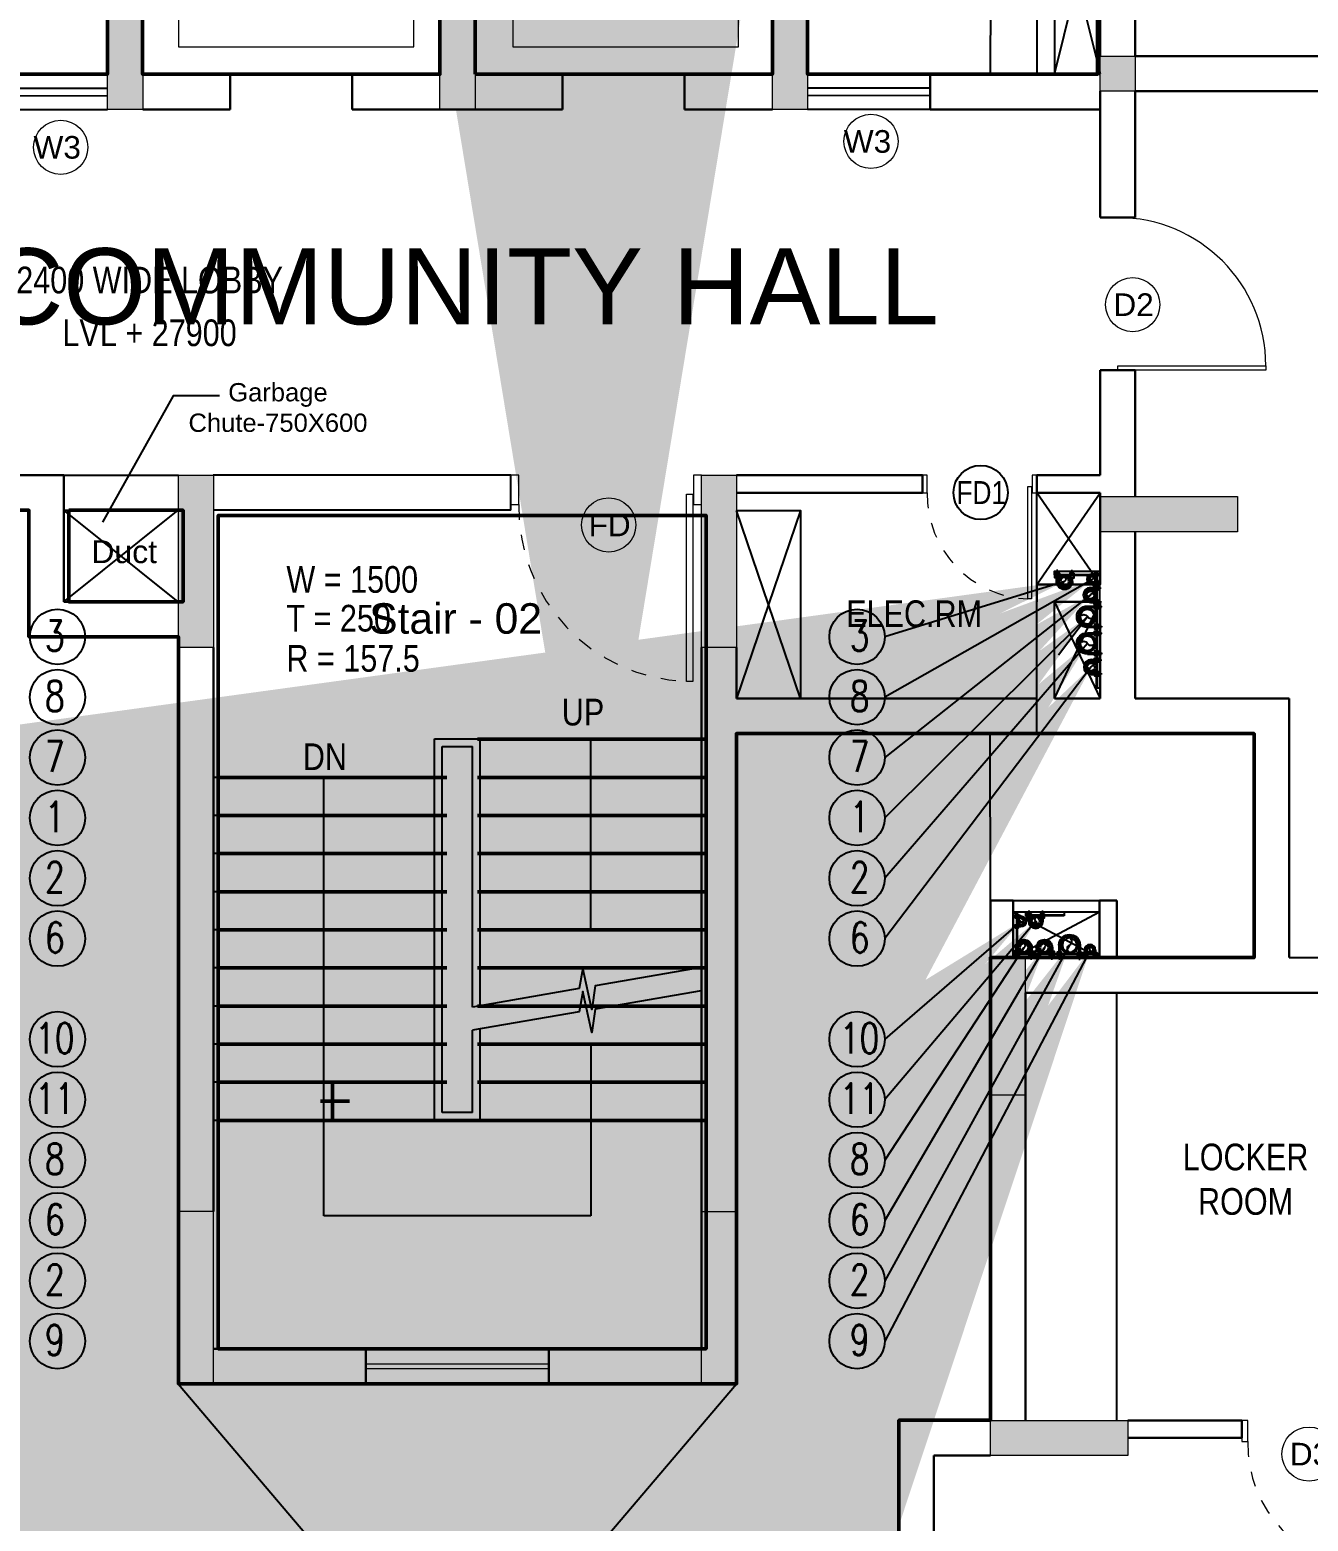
# Model space of a CAD drawing. Header units: inches. Extents: x 0 to 429, y 0 to 146.
# Drawn here: x 295.3 to 303.69, y 108.29 to 118.07 of the extents above; entities that cross this region are included whole.
import ezdxf
from ezdxf.enums import TextEntityAlignment as Align

# ---------------------------------------------------------------- set-up
doc = ezdxf.new("R2010")
doc.units = ezdxf.units.IN
doc.header["$MEASUREMENT"] = 0
doc.linetypes.add('Xr-4BHK-A-B-Tenth Floor-Sub$0$HIDDEN', pattern=[0.375, 0.25, -0.125])
for name, color, linetype, lineweight in [('FLOOR09', 7, 'Continuous', 50), ('XR-4BHK-A-B-TENTH SUB$0$COL', 1, 'Continuous', 0), ('XR-4BHK-A-B-TENTH SUB$0$COL HATCH', 9, 'Continuous', 0), ('XR-4BHK-A-B-TENTH SUB$0$DOOR', 34, 'Continuous', 20), ('XR-4BHK-A-B-TENTH SUB$0$DOORS N WINS', 34, 'Continuous', 9), ('XR-4BHK-A-B-TENTH SUB$0$STEPS', 253, 'Continuous', 9), ('XR-4BHK-A-B-TENTH SUB$0$WALL', 7, 'Continuous', 30), ('XR-4BHK-A-B-TENTH SUB$0$WIN', 4, 'Continuous', 9), ('XR-4BHK-A-B-TENTH SUB$0$WINDOW', 4, 'Continuous', 15)]:
    doc.layers.add(name, color=color, linetype=linetype, lineweight=lineweight)
doc.layers.add('XR-4BHK-A-B-TENTH SUB$0$BALCONY', color=6, linetype='Continuous')
doc.layers.add('XR-4BHK-A-B-TENTH SUB$0$ELE', color=4, linetype='Continuous')
doc.styles.get("Standard").update_dxf_attribs({"font": 'arial.ttf'})
doc.styles.add('Xr-4BHK-A-B-Ground-Sub$0$DIM', font='arial.ttf')
doc.styles.add('Xr-4BHK-A-B-Tenth Floor-Sub$0$$0$DIM', font='arial.ttf', dxfattribs={"height": 4})
doc.styles.add('Xr-4BHK-A-B-Tenth Floor-Sub$0$$1$Standard', font='arial.ttf')
doc.styles.add('Xr-4BHK-A-B-Tenth Floor-Sub$0$AUDIT_D_080506184754-0', font='romans.shx')
doc.styles.add('Xr-4BHK-A-B-Tenth Floor-Sub$0$DIM', font='arial.ttf')
doc.styles.add('Xr-4BHK-A-B-Tenth Floor-Sub$0$Standard', font='ARIALN.TTF')
doc.dimstyles.new('Xr-4BHK-A-B-Tenth Floor-Sub$0$125', dxfattribs={"dimtxt": 150, "dimasz": 75, "dimexe": 50, "dimexo": 50, "dimgap": 60, "dimtad": 1, "dimdec": 0, "dimrnd": 5, "dimdsep": 46, "dimtxsty": 'Xr-4BHK-A-B-Tenth Floor-Sub$0$Standard', "dimblk": 'Xr-4BHK-A-B-Tenth Floor-Sub$0$_ArchTick', "dimcen": 50, "dimdle": 50, "dimclrd": 256, "dimclre": 256, "dimclrt": 3, "dimaunit": 1, "dimadec": 4, "dimazin": 0, "dimtfac": 1, "dimtdec": 0, "dimtmove": 2, "dimatfit": 0, "dimfxl": 1, "dimarcsym": 0})
doc.dimstyles.new('Xr-4BHK-A-B-Tenth Floor-Sub$0$DIM 75', dxfattribs={"dimtxt": 75, "dimasz": 75, "dimexe": 0.18, "dimexo": 0.0625, "dimgap": 0.09, "dimtad": 0, "dimtih": 1, "dimtoh": 1, "dimdec": 0, "dimzin": 0, "dimdsep": 46, "dimtxsty": 'Xr-4BHK-A-B-Tenth Floor-Sub$0$Standard', "dimcen": 0.09, "dimclrd": 256, "dimclre": 256, "dimclrt": 256, "dimadec": 0, "dimazin": 0, "dimtfac": 1, "dimtdec": 0, "dimtofl": 0, "dimtmove": 0, "dimatfit": 3, "dimfxl": 1, "dimtolj": 1, "dimtzin": 0, "dimarcsym": 0})

# ---------------------------------------------------------------- blocks, each defined once
blk = doc.blocks.new('Xr-4BHK-A-B-Tenth Floor-Sub$0$unit 4')
for p, q in [((143151.7, 5526.9), (144366.2, 5526.9)), ((143151.7, 5411.9), (144366.2, 5411.9))]:
    blk.add_line(p, q)
at = {"layer": 'XR-4BHK-A-B-TENTH SUB$0$BALCONY', "ltscale": 1000}
blk.add_line((143151.7, 5107.4), (144366.4, 5106.5), dxfattribs=at)
at = {"layer": 'XR-4BHK-A-B-TENTH SUB$0$ELE'}
for p, q in [((143151.7, 5526.9), (144361.7, 5826.9)), ((144366.2, 5526.9), (143151.7, 5826.9))]:
    blk.add_line(p, q, dxfattribs=at)
at = {"layer": 'XR-4BHK-A-B-TENTH SUB$0$WALL'}
for p, q in [((144476.7, 6056.9), (144476.7, 8901.9)), ((144246.7, 6056.9), (144246.7, 8786.9)), ((142921.7, 6056.9), (144246.7, 6056.9)), ((143151.7, 5826.9), (144246.7, 5826.9))]:
    blk.add_line(p, q, dxfattribs=at)
blk = doc.blocks.new('Xr-4BHK-A-B-Tenth Floor-Sub$0$DOOR 750')
blk.add_lwpolyline([(725, 0), (704.3, 0), (704.3, 704.3), (725, 704.3)], close=True)
blk.add_arc((704.3, 0), 704.3, 90, 180)
blk = doc.blocks.new('Xr-4BHK-A-B-Tenth Floor-Sub$0$d-750')
at = {"layer": 'XR-4BHK-A-B-TENTH SUB$0$DOOR'}
for p, q in [((0, 718.7), (0, 750)), ((0, 750), (115, 750)), ((115, 718.7), (0, 718.7)), ((115, 750), (115, 718.7)), ((0, 0), (0, 31.2)), ((0, 31.2), (115, 31.2)), ((115, 31.2), (115, 0)), ((115, 0), (0, 0))]:
    blk.add_line(p, q, dxfattribs=at)
blk.add_lwpolyline([(73.9, 34.2), (811.3, 34.2), (811.3, 59.2), (73.9, 59.2)], close=True, dxfattribs=at)
at = {"layer": 'XR-4BHK-A-B-TENTH SUB$0$DOOR', "color": 8, "linetype": 'Xr-4BHK-A-B-Tenth Floor-Sub$0$HIDDEN', "extrusion": (0, 0, -1)}
blk.add_ellipse((125, 31.2), major_axis=(218.4, 652.1), ratio=0.99874, start_param=-0.33813, end_param=1.207251, dxfattribs=at)
blk = doc.blocks.new('Xr-4BHK-A-B-Tenth Floor-Sub$0$core typ')
at = {"layer": 'XR-4BHK-A-B-TENTH SUB$0$COL HATCH'}
h = blk.add_hatch(color=256, dxfattribs=at)
h.dxf.hatch_style = 1
h.paths.add_polyline_path([(-4125, 9260.5), (-3894.6, 9260.5), (-3894.6, 8360.5), (-4125, 8360.5)])
h = blk.add_hatch(color=256, dxfattribs=at)
h.dxf.hatch_style = 1
h.paths.add_polyline_path([(-1945, 9260.5), (-1715, 9260.5), (-1715, 8360), (-1945, 8360)])
h = blk.add_hatch(color=256, dxfattribs=at)
h.dxf.hatch_style = 1
h.paths.add_polyline_path([(235, 9260.5), (465, 9260.5), (465, 8360), (235, 8360)])
h = blk.add_hatch(color=256, dxfattribs=at)
h.dxf.hatch_style = 1
h.paths.add_polyline_path([(2385, 8710), (2615, 8710), (2615, 8480), (2385, 8480)])
h = blk.add_hatch(color=256, dxfattribs=at)
h.dxf.hatch_style = 1
h.paths.add_polyline_path([(-3660.4, 5960), (-3430.4, 5960), (-3430.4, 4830), (-3660.4, 4830)])
h = blk.add_hatch(color=256, dxfattribs=at)
h.dxf.hatch_style = 1
h.paths.add_polyline_path([(-230, 5960), (-0.4, 5960), (-0.4, 4830), (-230, 4830)])
h = blk.add_hatch(color=256, dxfattribs=at)
h.dxf.hatch_style = 1
h.paths.add_polyline_path([(-3661.3, 0), (-3430, 0), (-3430, 1130), (-3661.3, 1130)])
h = blk.add_hatch(color=256, dxfattribs=at)
h.dxf.hatch_style = 1
h.paths.add_polyline_path([(-230, 1130), (-0.4, 1130), (-0.4, 0), (-230, 0)])
at = {"layer": 'XR-4BHK-A-B-TENTH SUB$0$COL'}
for points in [[(-4125, 9260.5), (-3894.6, 9260.5), (-3894.6, 8360.5), (-4125, 8360.5)], [(-1945, 9260.5), (-1715, 9260.5), (-1715, 8360), (-1945, 8360)], [(235, 9260.5), (465, 9260.5), (465, 8360), (235, 8360)], [(2385, 8710), (2615, 8710), (2615, 8480), (2385, 8480)], [(-3660.4, 5960), (-3430.4, 5960), (-3430.4, 4830), (-3660.4, 4830)], [(-230, 5960), (-0.4, 5960), (-0.4, 4830), (-230, 4830)], [(-3661.3, 0), (-3430, 0), (-3430, 1130), (-3661.3, 1130)], [(-230, 1130), (-0.4, 1130), (-0.4, 0), (-230, 0)]]:
    blk.add_lwpolyline(points, close=True, dxfattribs=at)
at = {"layer": 'XR-4BHK-A-B-TENTH SUB$0$ELE'}
for p, q in [((-4930, 8590.2), (-4125, 8590.5)), ((1270, 8590.2), (465, 8590.5)), ((-4930, 8500.2), (-4125, 8500.5)), ((-4930, 8450.2), (-4125, 8450.5)), ((1270, 8500.2), (465, 8500.5)), ((1270, 8450.2), (465, 8450.5)), ((-4930, 8360.2), (-4125, 8360.5)), ((1270, 8360.2), (465, 8360.5)), ((-4410.8, 5960.5), (-3660.4, 5960.5)), ((1970, 5244.5), (1969.9, 5845.4)), ((2385, 5244.5), (1969.9, 5845.4)), ((1970, 5244.5), (2385, 5845.4)), ((-4410.8, 5730.5), (-3660.4, 5730.5)), ((-4410.8, 5130.1), (-3660.8, 5730.1)), ((-3660.8, 5130.2), (-4410.8, 5730.1)), ((418.7, 5729.9), (-0.4, 4495.2)), ((418.7, 4495.2), (-0.4, 5729.8))]:
    blk.add_line(p, q, dxfattribs=at)
blk.add_lwpolyline([(-0.4, 5729.8), (418.7, 5729.9), (418.7, 4495.2)], dxfattribs=at)
at = {"layer": 'XR-4BHK-A-B-TENTH SUB$0$STEPS', "ltscale": 1000}
for p, q in [((-2520.4, 8590.5), (-3320.4, 8590.5)), ((-1140.4, 8590.5), (-340.4, 8590.5))]:
    blk.add_line(p, q, dxfattribs=at)
for points in [[(-1467, 11491.1), (-1467, 8770.1), (14, 8770.1), (14, 11491.1)], [(-3660, 10592.1), (-3660, 8770.1), (-2116, 8770.1), (-2116, 10592.1)]]:
    blk.add_lwpolyline(points, close=True, dxfattribs=at)
at = {"layer": 'XR-4BHK-A-B-TENTH SUB$0$WALL'}
for p, q in [((-3895.4, 8590.5), (-3320.4, 8590.5)), ((-3320.4, 8590.5), (-3320.4, 8360.5)), ((-2520.4, 8590.5), (-1945.4, 8590.5)), ((-2520.4, 8590.5), (-2520.4, 8360.5)), ((-1140.4, 8590.5), (-1715.4, 8590.5)), ((-1140.4, 8590.5), (-1140.4, 8360.5)), ((234.6, 8590.5), (-340.4, 8590.5)), ((-340.4, 8590.5), (-340.4, 8360.5)), ((1970, 8590.5), (1270, 8590.2)), ((1270, 8590.2), (1270, 8360.2)), ((2382.4, 8590.5), (2085, 8590.5)), ((2385, 7650.5), (2385, 8480)), ((2615, 7650.5), (2615, 8480)), ((-3894.6, 8360.5), (-3320.4, 8360.5)), ((-1140.4, 8360.5), (-2520.4, 8360.5)), ((235.4, 8360.5), (-340.4, 8360.5)), ((2382.4, 8360.5), (1270, 8360.2)), ((2385, 7650.5), (2615, 7650.5)), ((2385, 6650.5), (2615, 6650.5)), ((2385, 5960.3), (2385, 6650.5)), ((2615, 5820.2), (2615, 6650.5)), ((-6275, 5960.5), (-4410.8, 5960.5)), ((-4410.8, 5130.1), (-4410.8, 5960.5)), ((-0.4, 5960), (1219.9, 5960)), ((1219.9, 5960.3), (1219.9, 5845.3)), ((2385, 5960.3), (1969.9, 5960.3)), ((1969.9, 5960.3), (1969.9, 5845.3)), ((1219.9, 5845), (-0.4, 5845)), ((2385, 5845.4), (1969.9, 5845.3)), ((2385, 5820.2), (2385, 5845.4)), ((1970, 5244.5), (2385, 5244.5)), ((1970, 5129.5), (1970, 5244.5)), ((-4410.8, 5130.1), (-3660.8, 5130.2)), ((2085, 5129.5), (2385, 5129.5)), ((-4640.8, 4900.1), (-3660.8, 4900.2)), ((-3660, 1130), (-3660.4, 4830)), ((-3430, 1130), (-3430.4, 4830)), ((-230.4, 4830), (-230.4, 230)), ((-0.4, 4830), (-0.4, 4495.2)), ((1970, 4495.2), (-0.4, 4495.2)), ((1970, 4265.2), (-0.4, 4265.2)), ((-0.4, 4265.2), (-0.4, 0)), ((-2431.3, 230), (-3431.3, 230)), ((-2431.3, 230), (-2431.3, 0)), ((-230.4, 230), (-1231.3, 230)), ((-1231.3, 230), (-1231.3, 0)), ((-2431.3, 0), (-3430, 0)), ((-1.3, 0), (-1231.3, 0))]:
    blk.add_line(p, q, dxfattribs=at)
at = {"layer": 'XR-4BHK-A-B-TENTH SUB$0$WIN'}
for p, q in [((-2431.3, 130), (-1231.3, 130)), ((-2431.3, 100), (-1231.3, 100))]:
    blk.add_line(p, q, dxfattribs=at)
at = {"layer": 'XR-4BHK-A-B-TENTH SUB$0$WINDOW'}
for p, q in [((-2431.3, 230), (-1231.3, 230)), ((-2431.3, 0), (-1231.3, 0))]:
    blk.add_line(p, q, dxfattribs=at)
at = {"layer": 'XR-4BHK-A-B-TENTH SUB$0$DOOR', "xscale": -1, "rotation": 90.00000005211022}
blk.add_blockref('Xr-4BHK-A-B-Tenth Floor-Sub$0$d-750', (1969.9, 5960), dxfattribs=at)
at = {"layer": 'XR-4BHK-A-B-TENTH SUB$0$DOORS N WINS', "xscale": 1.379310344827849, "yscale": 1.379310344827849, "zscale": 1.379310344827849, "rotation": 270}
blk.add_blockref('Xr-4BHK-A-B-Tenth Floor-Sub$0$DOOR 750', (2500, 7650.5), dxfattribs=at)
blk = doc.blocks.new('Xr-4BHK-A-B-Tenth Floor-Sub$0$unit 3')
at = {"layer": 'XR-4BHK-A-B-TENTH SUB$0$COL HATCH'}
blk.add_hatch(color=256, dxfattribs=at).paths.add_polyline_path([(-9265, 320), (-8364.5, 320), (-8364.5, 89.1), (-9265, 89.1)])
h = blk.add_hatch(color=256, dxfattribs=at)
h.dxf.hatch_style = 1
h.paths.add_polyline_path([(-9985, -3605.5), (-9755, -3605.5), (-9755, -2705), (-9985, -2705)])
h = blk.add_hatch(color=256, dxfattribs=at)
h.dxf.hatch_style = 1
h.paths.add_polyline_path([(-9084.2, -5740.9), (-9084.2, -5970.5), (-9985, -5970.5), (-9985, -5740.9)])
for p, q in [((-9680, -1235), (-9680, -255.7)), ((-9565.4, -1005), (-9565.4, -370.7))]:
    blk.add_line(p, q)
at = {"layer": 'XR-4BHK-A-B-TENTH SUB$0$BALCONY', "ltscale": 1000}
blk.add_line((-9985, -2330.2), (-9985.4, -1235), dxfattribs=at)
at = {"layer": 'XR-4BHK-A-B-TENTH SUB$0$COL'}
for points in [[(-9265, 320), (-8364.5, 320), (-8364.5, 89.1), (-9265, 89.1)], [(-9985, -3605.5), (-9755, -3605.5), (-9755, -2705), (-9985, -2705)], [(-9084.2, -5740.9), (-9084.2, -5970.5), (-9985, -5970.5), (-9985, -5740.9)]]:
    blk.add_lwpolyline(points, close=True, dxfattribs=at)
at = {"layer": 'XR-4BHK-A-B-TENTH SUB$0$ELE'}
for p, q in [((-9565.4, -1005), (-9265.9, -370.7)), ((-9565.4, -370.7), (-9265, -1005)), ((-9835.9, -2330.3), (-9269.6, -2330.2)), ((-9835.9, -2405.2), (-9270, -2705)), ((-9835.9, -2705.1), (-9270, -2405.2)), ((-9835.9, -2405.2), (-9270, -2405.2)), ((-9155, -5740.9), (-9155, -2935))]:
    blk.add_line(p, q, dxfattribs=at)
at = {"layer": 'XR-4BHK-A-B-TENTH SUB$0$WALL'}
for p, q in [((-9265, -255.7), (-9265, 320)), ((-9035, -1005), (-9035, 90)), ((-9265, -1005), (-9265, -370.7)), ((-9565.4, -1005), (-9265, -1005)), ((-8025.4, -1004.6), (-9035, -1005)), ((-8025.4, -2704.6), (-8025.4, -1004.6)), ((-9680, -1235), (-9035, -1235)), ((-9035, -1235), (-8255.4, -1235.2)), ((-8255.4, -2705.2), (-8255.4, -1235.2)), ((-9835.9, -2330.3), (-9985, -2330.2)), ((-9985, -2705), (-9985, -2330.2)), ((-9835.9, -2705.1), (-9835.9, -2330.3)), ((-9270, -2705), (-9270, -2330.2)), ((-9270, -2330.2), (-9155, -2330.2)), ((-9155, -2705), (-9155, -2330.2)), ((-9835.9, -2705.1), (-9270, -2705)), ((-9155, -2705), (-8255.4, -2705.2)), ((-8025.4, -2704.6), (-7520, -2705)), ((-9755, -5740.9), (-9755, -2935)), ((-9755, -2935), (-7520, -2935)), ((-9984.6, -5740.9), (-9984.6, -3605.5)), ((-10585, -5740), (-10585, -7435.2)), ((-10585, -5740), (-9985, -5740)), ((-8335, -5740.9), (-9084.5, -5740.9)), ((-8335, -5740.9), (-8335, -5855.9)), ((-8335, -5855.9), (-9084.5, -5855.9)), ((-10355, -5970.2), (-10355, -7205.2)), ((-9985, -5970.2), (-10355, -5970.2))]:
    blk.add_line(p, q, dxfattribs=at)
at = {"layer": 'XR-4BHK-A-B-TENTH SUB$0$DOOR', "xscale": -1.199999994015798, "yscale": 1.199999994044902, "zscale": 1.199999994129973, "rotation": 90.00000005143164}
blk.add_blockref('Xr-4BHK-A-B-Tenth Floor-Sub$0$d-750', (-7435, -5740.9), dxfattribs=at)
blk = doc.blocks.new('Xr-4BHK-A-B-Tenth Floor-Sub$0$_ArchTick')
at = {"color": 0, "linetype": 'ByBlock', "const_width": 0.15}
blk.add_lwpolyline([(-0.5, -0.5), (0.5, 0.5)], dxfattribs=at)
blk = doc.blocks.new('Xr-4BHK-A-B-Tenth Floor-Sub$0$$0$DOOR NO')
at = {"lineweight": 0}
blk.add_circle((0, 0), 10, dxfattribs=at)
at = {"style": 'Xr-4BHK-A-B-Tenth Floor-Sub$0$$0$DIM'}
blk.add_attdef('X1', text='', height=9, dxfattribs=at).set_placement((0, 0), align=Align.MIDDLE_CENTER)
blk = doc.blocks.new('Xr-4BHK-A-B-Tenth Floor-Sub$0$CI100')
at = {"color": 1, "ltscale": 100}
for p, q in [((-79, 0), (-79, 11)), ((-74, 61), (-74, 11)), ((-66, 61), (-66, 11)), ((-61, 0), (-61, 11)), ((61, 0), (61, 11)), ((66, 61), (66, 11)), ((74, 61), (74, 11)), ((79, 0), (79, 11)), ((-79, -15), (-79, -4)), ((-74, 0), (-74, -4)), ((-74, -15), (-74, -37)), ((-74, -17), (-74, -37)), ((-66, -37), (-74, -37)), ((-66, 0), (-66, -4)), ((-66, -15), (-66, -37)), ((-66, -17), (-66, -37)), ((-61, -15), (-61, -4)), ((61, -15), (61, -4)), ((66, 0), (66, -4)), ((66, -15), (66, -37)), ((66, -17), (66, -37)), ((66, -37), (74, -37)), ((74, 0), (74, -4)), ((74, -15), (74, -37)), ((74, -17), (74, -37)), ((79, -15), (79, -4))]:
    blk.add_line(p, q, dxfattribs=at)
for points in [[(-85, 0), (-55, 0), (-55, 11), (-85, 11)], [(85, 0), (55, 0), (55, 11), (85, 11)], [(-85, -15), (-55, -15), (-55, -4), (-85, -4)], [(85, -15), (55, -15), (55, -4), (85, -4)]]:
    blk.add_lwpolyline(points, close=True, dxfattribs=at)
at = {"ltscale": 100}
for radius in [60.7, 50]:
    blk.add_circle((0, 61), radius, dxfattribs=at)
at = {"color": 1, "ltscale": 100}
for radius in [74, 66]:
    blk.add_arc((0, 61), radius, 0, 180, dxfattribs=at)
at = {"ltscale": 100}
for centre, start, end in [((14, 86), 119.0199, 240.9801), ((-14, 36), 299.0199, 60.9801)]:
    blk.add_arc(centre, 28.6, start, end, dxfattribs=at)
blk = doc.blocks.new('Xr-4BHK-A-B-Tenth Floor-Sub$0$CI50')
at = {"color": 1, "ltscale": 100}
for p, q in [((-53.2, 2), (-53.2, 13.5)), ((-48.3, 35), (-48.3, 13.5)), ((-48.3, 2), (-48.3, -2)), ((-40.3, 35), (-40.3, 13.5)), ((-40.3, 2), (-40.3, -2)), ((-35.4, 2), (-35.4, 13.5)), ((35.4, 2), (35.4, 13.5)), ((40.3, 35), (40.3, 13.5)), ((40.3, 2), (40.3, -2)), ((48.3, 35), (48.3, 13.5)), ((48.3, 2), (48.3, -2)), ((53.2, 2), (53.2, 13.5)), ((-53.2, -13.5), (-53.2, -2)), ((-48.3, -13.5), (-48.3, -30.6)), ((-48.3, -14.8), (-48.3, -30.6)), ((-40.3, -30.6), (-48.3, -30.6)), ((-40.3, -13.5), (-40.3, -30.6)), ((-40.3, -14.8), (-40.3, -30.6)), ((-35.4, -13.5), (-35.4, -2)), ((35.4, -13.5), (35.4, -2)), ((40.3, -13.5), (40.3, -30.6)), ((40.3, -14.8), (40.3, -30.6)), ((40.3, -30.6), (48.3, -30.6)), ((48.3, -13.5), (48.3, -30.6)), ((48.3, -14.8), (48.3, -30.6)), ((53.2, -13.5), (53.2, -2))]:
    blk.add_line(p, q, dxfattribs=at)
at = {"color": 1, "ltscale": 100, "elevation": 0}
for points in [[(-57.9, 2), (-30.9, 2), (-30.9, 13.5), (-57.9, 13.5)], [(57.9, 2), (30.9, 2), (30.9, 13.5), (57.9, 13.5)], [(-57.9, -13.5), (-30.9, -13.5), (-30.9, -2), (-57.9, -2)], [(57.9, -13.5), (30.9, -13.5), (30.9, -2), (57.9, -2)]]:
    blk.add_lwpolyline(points, close=True, dxfattribs=at)
at = {"ltscale": 100}
for radius in [35, 25]:
    blk.add_circle((0, 35), radius, dxfattribs=at)
at = {"color": 1, "ltscale": 100}
for radius, start in [(48.3, 0), (40.3, 360)]:
    blk.add_arc((0, 35), radius, start, 180, dxfattribs=at)
at = {"ltscale": 100}
for centre, start, end in [((6.9, 47.5), 119.0199, 240.9801), ((-6.9, 22.5), 299.0199, 60.9801)]:
    blk.add_arc(centre, 14.3, start, end, dxfattribs=at)

msp = doc.modelspace()

# ---------------------------------------------------------------- linework, layer by layer
for p, q in [((298.4589, 115.1494), (296.5076, 115.1494)), ((298.4589, 114.9194), (298.4589, 115.1494)), ((298.4589, 114.9194), (296.5085, 114.9194)), ((302.0225, 114.4977), (302.3225, 114.4977)), ((302.3015, 114.5187), (302.3016, 113.7549)), ((297.9581, 110.9194), (297.9581, 113.4194)), ((297.9581, 113.4194), (298.2581, 113.4194)), ((298.2581, 111.6694), (298.2581, 113.4194)), ((299.7081, 113.4194), (298.2581, 113.4194)), ((298.0081, 110.9694), (298.0081, 113.3694)), ((298.0081, 113.3694), (298.2081, 113.3694)), ((298.2081, 111.6608), (298.2081, 113.3694)), ((296.5081, 113.1694), (297.9581, 113.1694)), ((299.7081, 113.1694), (298.2581, 113.1694)), ((296.5081, 112.9194), (297.9581, 112.9194)), ((299.7081, 112.9194), (298.2581, 112.9194)), ((296.5081, 112.6694), (297.9581, 112.6694)), ((299.7081, 112.6694), (298.2581, 112.6694)), ((296.5081, 112.4194), (297.9581, 112.4194)), ((299.7081, 112.4194), (298.2581, 112.4194)), ((301.7745, 112.2768), (301.7745, 111.9846)), ((302.0868, 112.2634), (301.837, 112.2634)), ((296.5081, 112.1694), (297.9581, 112.1694)), ((299.7081, 112.1694), (298.2581, 112.1694)), ((302.318, 112.0056), (301.7535, 112.0056)), ((296.5081, 111.9194), (297.9581, 111.9194)), ((299.7081, 111.9194), (298.2581, 111.9194)), ((296.5081, 111.6694), (297.9581, 111.6694)), ((299.7081, 111.6694), (299.1433, 111.6694)), ((298.2081, 110.9694), (298.2081, 111.5082)), ((298.2581, 110.9194), (298.2581, 111.5168)), ((296.5081, 111.4194), (297.9581, 111.4194)), ((299.7081, 111.4194), (298.2581, 111.4194)), ((296.5081, 111.1694), (297.9581, 111.1694)), ((299.7081, 111.1694), (298.2581, 111.1694)), ((298.2081, 110.9694), (298.0081, 110.9694)), ((296.5081, 110.9194), (297.9581, 110.9194)), ((297.9581, 110.9194), (298.2581, 110.9194)), ((294.6139, 102.9241), (299.9385, 109.1892)), ((296.2776, 109.1892), (301.6039, 102.9241))]:
    msp.add_line(p, q)
at = {"ltscale": 6}
msp.add_line((302.2403, 114.2214), (302.0513, 113.9682), dxfattribs=at)
for points in [[(296.5477, 115.6694), (296.245, 115.6694), (295.7814, 114.8422)], [(299.7081, 111.9194), (299.0124, 111.7995), (298.9894, 111.6452), (298.9315, 111.9147), (298.9062, 111.7812), (298.2081, 111.6608)], [(299.7081, 111.7668), (299.0124, 111.6469), (298.9894, 111.4926), (298.9315, 111.762), (298.9062, 111.6285), (298.2081, 111.5082)]]:
    msp.add_lwpolyline(points)
for points in [[(302.0225, 114.4937), (302.3225, 114.4937), (302.3225, 114.5187), (302.0225, 114.5187)], [(302.2975, 114.5187), (302.2976, 113.7549), (302.3226, 113.7549), (302.3225, 114.5187)], [(301.7785, 112.2768), (301.7785, 111.9846), (301.7535, 111.9846), (301.7535, 112.2768)], [(302.0868, 112.2594), (301.837, 112.2594), (301.837, 112.2844), (302.0868, 112.2844)], [(302.318, 112.0096), (301.7535, 112.0096), (301.7535, 111.9846), (302.318, 111.9846)]]:
    msp.add_lwpolyline(points, close=True)
for centre, radius in [((301.5395, 115.0359), 0.1778), ((295.4855, 114.0893), 0.1813), ((300.7295, 114.0893), 0.1813), ((295.4855, 113.6933), 0.1813), ((300.7295, 113.6933), 0.1813), ((295.4855, 113.2974), 0.1813), ((300.7295, 113.2974), 0.1813), ((295.4855, 112.9014), 0.1813), ((300.7295, 112.9014), 0.1813), ((295.4855, 112.5054), 0.1813), ((300.7295, 112.5054), 0.1813), ((295.4855, 112.1095), 0.1813), ((300.7295, 112.1095), 0.1813), ((295.4855, 111.4491), 0.1813), ((300.7295, 111.4491), 0.1813), ((295.4855, 111.0531), 0.1813), ((300.7295, 111.0531), 0.1813), ((295.4855, 110.6571), 0.1813), ((300.7295, 110.6571), 0.1813), ((295.4855, 110.2612), 0.1813), ((300.7295, 110.2612), 0.1813), ((295.4855, 109.8652), 0.1813), ((300.7295, 109.8652), 0.1813), ((295.4855, 109.4692), 0.1813), ((300.7295, 109.4692), 0.1813)]:
    msp.add_circle(centre, radius)
at = {"layer": 'FLOOR09', "color": 191}
for p, q in [((299.7397, 113.4172), (298.2397, 113.4172)), ((296.5397, 113.1672), (298.0397, 113.1672)), ((299.7397, 113.1672), (298.2397, 113.1672)), ((296.5397, 112.9172), (298.0397, 112.9172)), ((299.7397, 112.9172), (298.2397, 112.9172)), ((296.5397, 112.6672), (298.0397, 112.6672)), ((299.7397, 112.6672), (298.2397, 112.6672)), ((296.5397, 112.4172), (298.0397, 112.4172)), ((299.7397, 112.4172), (298.2397, 112.4172)), ((296.5397, 112.1672), (298.0397, 112.1672)), ((299.7397, 112.1672), (298.2397, 112.1672)), ((296.5397, 111.9172), (298.0397, 111.9172)), ((299.7397, 111.9172), (298.2397, 111.9172)), ((296.5397, 111.6672), (298.0397, 111.6672)), ((299.7397, 111.6672), (298.2397, 111.6672)), ((296.5397, 111.4172), (298.0397, 111.4172)), ((299.7397, 111.4172), (298.2397, 111.4172)), ((296.5397, 111.1672), (298.0397, 111.1672)), ((299.7397, 111.1672), (298.2397, 111.1672)), ((296.5397, 110.9172), (298.0397, 110.9172))]:
    msp.add_line(p, q, dxfattribs=at)
at = {"layer": 'FLOOR09', "color": 190}
msp.add_line((297.2897, 110.9172), (297.2897, 111.1672), dxfattribs=at)
at = {"layer": 'FLOOR09', "color": 192}
msp.add_line((297.3997, 111.0422), (297.2097, 111.0422), dxfattribs=at)
at = {"layer": 'FLOOR09', "color": 181}
for points in [[(295.8131, 121.3094), (295.8131, 117.7796), (295.0089, 117.7796), (295.0089, 118.2646)], [(302.3067, 118.9244), (302.3058, 117.7796), (300.4048, 117.7796), (300.4043, 121.3099)], [(295.2139, 107.2542), (295.2139, 108.9496), (294.6139, 108.9496), (294.6139, 111.8921), (292.8839, 111.8921), (292.8839, 113.4542), (294.2639, 113.4542), (294.2639, 113.7544), (293.8939, 113.7544), (293.8939, 114.9196), (295.298, 114.9196), (295.298, 114.0896), (296.2789, 114.0896), (296.2789, 109.1894), (299.9389, 109.1892), (299.9381, 113.4544), (303.3339, 113.4544), (303.3339, 111.9846), (301.6039, 111.9846), (301.6039, 108.9498), (301.0039, 108.9494), (301.0039, 107.2544)]]:
    msp.add_lwpolyline(points, dxfattribs=at)
at = {"layer": 'FLOOR09', "color": 22}
for points in [[(298.2239, 117.7796), (300.1739, 117.7796), (300.1739, 121.0796), (298.2239, 121.0796)], [(296.0439, 120.1794), (297.9939, 120.1794), (297.9939, 117.7796), (296.0439, 117.7796)]]:
    msp.add_lwpolyline(points, close=True, dxfattribs=at)
at = {"layer": 'FLOOR09', "color": 3}
msp.add_lwpolyline([(295.5593, 114.9194), (296.3088, 114.9194), (296.3088, 114.3198), (295.5593, 114.3198)], close=True, dxfattribs=at)
at = {"layer": 'FLOOR09', "color": 115}
msp.add_lwpolyline([(296.5397, 109.4192), (296.5397, 114.8859), (299.7397, 114.8859), (299.7397, 109.4192)], close=True, dxfattribs=at)
at = {"layer": 'FLOOR09', "color": 223}
msp.add_lwpolyline([(296.5397, 110.9172), (299.7397, 110.9172), (299.7397, 109.4192), (296.5397, 109.4192)], close=True, dxfattribs=at)

# ---------------------------------------------------------------- block references
for name, p, xscale, yscale, zscale, rotation in [('Xr-4BHK-A-B-Tenth Floor-Sub$0$unit 4', (296.497, 262.1459), 0.001, 0.001, 0.001, 270), ('Xr-4BHK-A-B-Tenth Floor-Sub$0$d-750', (299.7089, 115.149), -0.001666666782982259, 0.001666666782982259, 0.001666666783112987, 90.00000005202688), ('Xr-4BHK-A-B-Tenth Floor-Sub$0$CI50', (302.0903, 114.4915), -0.001099999999976717, 0.001100000000005821, 0.0011, 180), ('Xr-4BHK-A-B-Tenth Floor-Sub$0$CI50', (302.299, 114.4657), 0.00075, 0.00075, 0.00075, 90), ('Xr-4BHK-A-B-Tenth Floor-Sub$0$CI50', (302.2956, 114.3637), 0.001, 0.001, 0.001, 90), ('Xr-4BHK-A-B-Tenth Floor-Sub$0$CI100', (302.2975, 114.2219), -0.0009405000000115251, 0.0009404999999969733, 0.0009405, 90), ('Xr-4BHK-A-B-Tenth Floor-Sub$0$CI100', (302.2975, 114.0463), -0.0009405000000115251, 0.0009404999999969733, 0.0009405, 90), ('Xr-4BHK-A-B-Tenth Floor-Sub$0$CI50', (302.2995, 113.8915), 0.001, 0.001, 0.001, 90), ('Xr-4BHK-A-B-Tenth Floor-Sub$0$CI50', (301.777, 112.2221), -0.00075, 0.00075, 0.00075, 270), ('Xr-4BHK-A-B-Tenth Floor-Sub$0$CI50', (301.9016, 112.2597), 0.001, 0.001, 0.001, 180)]:
    msp.add_blockref(name, p, dxfattribs=dict(xscale=xscale, yscale=yscale, zscale=zscale, rotation=rotation))
for name, p, xscale, yscale, zscale in [('Xr-4BHK-A-B-Tenth Floor-Sub$0$core typ', (299.9389, 109.1892), 0.001, 0.001, 0.001), ('Xr-4BHK-A-B-Tenth Floor-Sub$0$unit 3', (311.5889, 114.6894), 0.001, 0.001, 0.001), ('Xr-4BHK-A-B-Tenth Floor-Sub$0$CI100', (302.1229, 112.0096), -0.000940500000026077, 0.0009404999999969733, 0.0009405), ('Xr-4BHK-A-B-Tenth Floor-Sub$0$CI50', (301.8236, 112.0115), -0.001099999999976717, 0.001100000000005821, 0.0011), ('Xr-4BHK-A-B-Tenth Floor-Sub$0$CI50', (301.9581, 112.0115), -0.001099999999976717, 0.001100000000005821, 0.0011), ('Xr-4BHK-A-B-Tenth Floor-Sub$0$CI50', (302.2577, 112.0081), 0.00075, 0.00075, 0.00075)]:
    msp.add_blockref(name, p, dxfattribs=dict(xscale=xscale, yscale=yscale, zscale=zscale))
ref = msp.add_blockref('Xr-4BHK-A-B-Tenth Floor-Sub$0$$0$DOOR NO', (300.8209, 117.3394), dxfattribs=dict(xscale=0.01777999999999883, yscale=0.01777999999999883, zscale=0.01777999999999883))
ref.add_attrib('X1', 'W3 ', dxfattribs={"height": 0.14817, "style": 'Xr-4BHK-A-B-Tenth Floor-Sub$0$$1$Standard'}).set_placement((300.8269, 117.3394), align=Align.MIDDLE_CENTER)
ref = msp.add_blockref('Xr-4BHK-A-B-Tenth Floor-Sub$0$$0$DOOR NO', (295.5067, 117.3007), dxfattribs=dict(xscale=0.01777999999999883, yscale=0.01777999999999883, zscale=0.01777999999999883))
ref.add_attrib('X1', 'W3 ', dxfattribs={"height": 0.14817, "style": 'Xr-4BHK-A-B-Tenth Floor-Sub$0$$1$Standard'}).set_placement((295.5126, 117.3007), align=Align.MIDDLE_CENTER)
ref = msp.add_blockref('Xr-4BHK-A-B-Tenth Floor-Sub$0$$0$DOOR NO', (302.5373, 116.2685), dxfattribs=dict(xscale=0.01778, yscale=0.01778, zscale=0.01778))
ref.add_attrib('X1', 'D2', dxfattribs={"height": 0.14817, "style": 'Xr-4BHK-A-B-Tenth Floor-Sub$0$$1$Standard'}).set_placement((302.5432, 116.2685), align=Align.MIDDLE_CENTER)
ref = msp.add_blockref('Xr-4BHK-A-B-Tenth Floor-Sub$0$$0$DOOR NO', (299.1007, 114.8233), dxfattribs=dict(xscale=0.01778, yscale=0.01778, zscale=0.01778))
ref.add_attrib('X1', 'FD', dxfattribs={"height": 0.14817, "style": 'Xr-4BHK-A-B-Tenth Floor-Sub$0$$1$Standard'}).set_placement((299.1067, 114.8233), align=Align.MIDDLE_CENTER)
ref = msp.add_blockref('Xr-4BHK-A-B-Tenth Floor-Sub$0$$0$DOOR NO', (303.6942, 108.7277), dxfattribs=dict(xscale=0.01777999999999997, yscale=0.01777999999999997, zscale=0.01777999999999997))
ref.add_attrib('X1', 'D3', dxfattribs={"height": 0.14817, "style": 'Xr-4BHK-A-B-Tenth Floor-Sub$0$$1$Standard'}).set_placement((303.7002, 108.7277), align=Align.MIDDLE_CENTER)

# ---------------------------------------------------------------- texts
at = {"style": 'Xr-4BHK-A-B-Tenth Floor-Sub$0$Standard'}
for s, p in [('W = 1500', (296.9869, 114.3785)), ('T = 250', (296.9869, 114.1242)), ('R = 157.5', (296.9869, 113.8606)), ('UP', (298.793, 113.5079)), ('DN', (297.0948, 113.2152))]:
    msp.add_text(s, height=0.175, dxfattribs=at).set_placement(p)
at = {"style": 'Xr-4BHK-A-B-Tenth Floor-Sub$0$AUDIT_D_080506184754-0', "width": 0.75}
for s, p in [('3', (295.4683, 113.9966)), ('3', (300.7466, 113.9966)), ('8', (295.4683, 113.6006)), ('8', (300.7466, 113.6006)), ('7', (295.4683, 113.2047)), ('7', (300.7466, 113.2047)), ('1', (295.4683, 112.8087)), ('1', (300.7466, 112.8087)), ('2', (295.4683, 112.4127)), ('2', (300.7466, 112.4127)), ('6', (295.4683, 112.0168)), ('6', (300.7466, 112.0168)), ('10', (295.4683, 111.3563)), ('10', (300.7466, 111.3563)), ('11', (295.4683, 110.9604)), ('11', (300.7466, 110.9604)), ('8', (295.4683, 110.5644)), ('8', (300.7466, 110.5644)), ('6', (295.4683, 110.1684)), ('6', (300.7466, 110.1684)), ('2', (295.4683, 109.7725)), ('2', (300.7466, 109.7725)), ('9', (295.4683, 109.3765)), ('9', (300.7466, 109.3765))]:
    msp.add_text(s, height=0.2, dxfattribs=at).set_placement(p, align=Align.CENTER)
for s, insert, char_height, width, attachment_point, style in [('2400 WIDE LOBBY', (296.0896, 116.3401), 0.175, 2.456322, 8, 'Xr-4BHK-A-B-Tenth Floor-Sub$0$Standard'), ('LVL + 27900', (296.0896, 115.994), 0.175, 2.456322, 8, 'Xr-4BHK-A-B-Tenth Floor-Sub$0$Standard'), ('\\pi0.2178;Garbage \\P\\pi-0.04295;Chute-750X600', (296.3875, 115.754), 0.12, 1.072101, 1, 'Xr-4BHK-A-B-Tenth Floor-Sub$0$DIM'), ('ELEC.RM', (301.1038, 114.151), 0.175, 2.456322, 8, 'Xr-4BHK-A-B-Tenth Floor-Sub$0$Standard'), ('LOCKER ROOM', (303.2775, 110.2953), 0.175, 1.383799, 8, 'Xr-4BHK-A-B-Tenth Floor-Sub$0$Standard')]:
    msp.add_mtext(s, dxfattribs=dict(insert=insert, char_height=char_height, width=width, attachment_point=attachment_point, style=style))
at = {"insert": (301.5442, 115.0358), "char_height": 0.15, "attachment_point": 5, "style": 'Xr-4BHK-A-B-Tenth Floor-Sub$0$Standard'}
msp.add_mtext('FD1', dxfattribs=at)
at = {"layer": 'FLOOR09', "color": 181}
msp.add_text('COMMUNITY HALL', height=0.5, dxfattribs=at).set_placement((298.1432, 116.3889), align=Align.MIDDLE_CENTER)
at = {"layer": 'FLOOR09', "color": 3, "style": 'Xr-4BHK-A-B-Ground-Sub$0$DIM'}
msp.add_text('Duct', height=0.15, dxfattribs=at).set_placement((295.923, 114.6478), align=Align.MIDDLE_CENTER)
at = {"layer": 'FLOOR09', "color": 115, "style": 'Xr-4BHK-A-B-Ground-Sub$0$DIM'}
msp.add_text('Stair - 02', height=0.2, dxfattribs=at).set_placement((298.0965, 114.2098), align=Align.MIDDLE_CENTER)

# ---------------------------------------------------------------- leaders
for points in [[(302.2728, 114.4657), (300.9108, 113.6933)], [(302.0903, 114.453), (300.9108, 114.0893)], [(302.2625, 114.3663), (300.9108, 113.2974)], [(302.2409, 114.2217), (300.9108, 112.9014)], [(302.2409, 114.0461), (300.9108, 112.5054)], [(302.2645, 113.8915), (300.9108, 112.1095)], [(301.9016, 112.2247), (300.9108, 111.0531)], [(301.8032, 112.2221), (300.9108, 111.4491)], [(302.1229, 112.0667), (300.9108, 109.8652)], [(301.9581, 112.05), (300.9108, 110.2612)], [(301.8236, 112.05), (300.9108, 110.6571)], [(302.2577, 112.0344), (300.9108, 109.4692)]]:
    msp.add_leader(points, dimstyle='Xr-4BHK-A-B-Tenth Floor-Sub$0$DIM 75')
for points in [[(298.9831, 112.1694), (298.9831, 113.4194)], [(298.9831, 111.4194), (298.9831, 110.2909), (297.2331, 110.2909), (297.2331, 113.1694)]]:
    msp.add_leader(points, dimstyle='Xr-4BHK-A-B-Tenth Floor-Sub$0$125', override={"dimasz": 300, "dimtad": 0})

doc.saveas('drawing.dxf')
